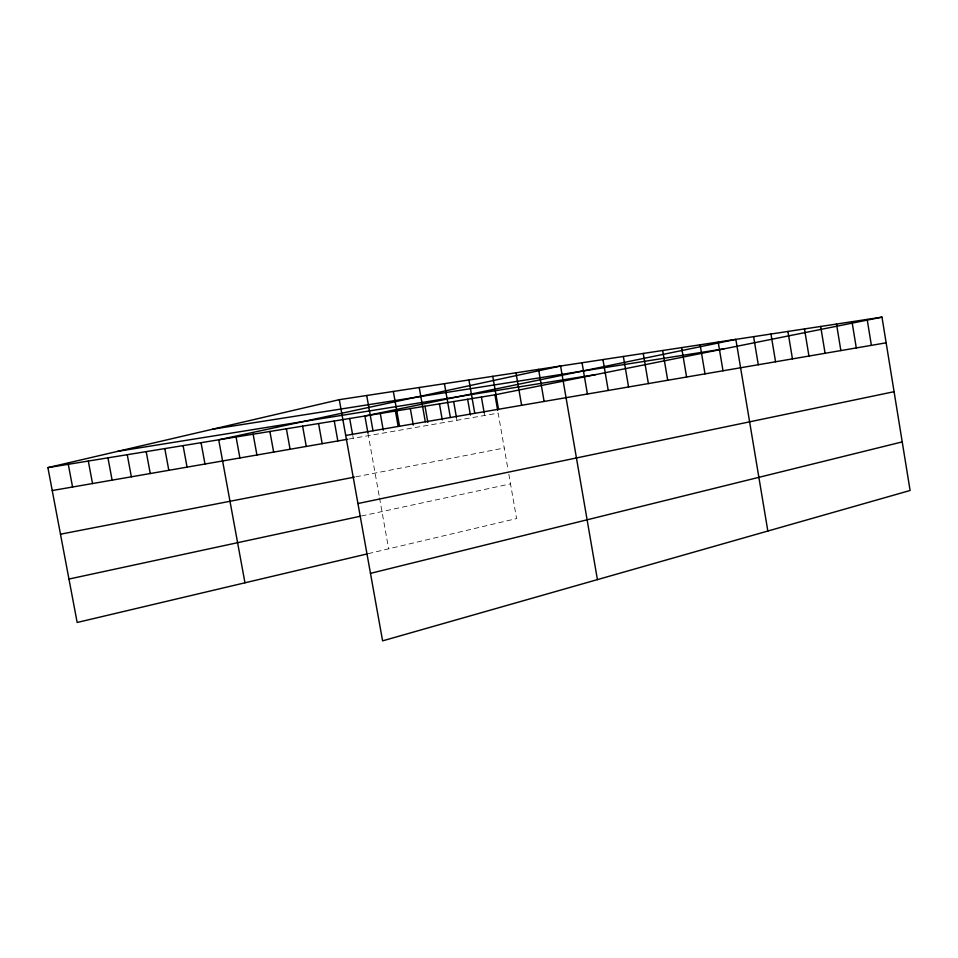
<?xml version="1.0" encoding="UTF-8"?>
<svg xmlns="http://www.w3.org/2000/svg" width="958" height="958" viewBox="0 0 958 958"><rect width="100%" height="100%" fill="white"/><g stroke="black" fill="none" stroke-linecap="round" stroke-linejoin="round"><path stroke-width="0.72" stroke-dasharray="4.79 3.59" d="M368.183 553.664L516.578 518.577L508.351 471.456M361.417 516.003L510.518 483.862M355.837 476.833L504.255 448.009M349.047 439.015L498.16 413.126L508.111 470.079M367.896 432.848L379.272 496.46M379.524 497.837L388.637 548.826M352.736 435.459L353.251 438.285M456.439 417.401L456.942 420.287M484.137 412.635L484.64 415.473"/><path stroke-width="1.44" d="M370.483 573.363L902.22 441.901M366.806 553.999L77.167 622.472L47.9 467.624L339.288 399.666L881.983 317.146L910.1 490.484L382.601 640.854L339.288 399.666M68.964 579.051L360.04 516.302M357.933 503.537L894.077 391.702M47.9 467.624L494.963 394.828L881.983 317.146M60.486 534.205L354.436 477.108M52.235 490.544L347.646 439.255M345.718 435.459L886.138 342.82M117.882 451.302L595.708 374.602M212.748 429.172L724.068 348.844M88.304 461.038L92.531 483.55M68.281 464.295L72.569 487.011M146.191 451.613L150.262 473.527M127.246 454.703L131.366 476.809M107.943 457.84L112.122 480.15M201.048 442.68L204.988 464.031M183.086 445.602L187.061 467.133M164.8 448.584L168.824 470.306M253.128 434.202L256.924 455.014M236.063 436.98L239.907 457.96M244.961 582.799L218.711 439.806L560.586 366.016L597.421 579.614M302.608 426.142L306.273 446.44M286.382 428.789L290.094 449.254M269.893 431.471L273.653 452.104M367.896 432.848L364.89 416L735.852 339.36L767.837 531.043M349.694 418.478L352.484 434.046M334.258 420.993L337.839 440.955M318.559 423.544L322.187 443.674M410.335 408.599L413.257 425.041M393.343 391.451L399.534 426.226M395.438 411.03L398.133 426.226M380.29 413.497L383.26 430.202M366.71 395.498L373.009 430.777M468.917 379.955L474.773 413.329M467.636 399.27L470.402 415.006M453.649 401.546L456.439 417.401M444.428 383.679L450.38 417.508M439.447 403.869L442.261 419.844M425.005 406.216L427.855 422.322M419.245 387.511L425.316 421.807M515.967 372.806L521.619 405.306M492.759 376.326L498.507 409.27M494.963 394.828L497.669 410.311M481.407 397.031L484.137 412.635M538.564 369.369L544.12 401.45M623.359 356.472L628.556 386.972M602.953 359.573L608.246 390.457M582.045 362.759L587.41 394.025M681.617 347.61L686.587 377.021M662.673 350.496L667.714 380.254M643.261 353.442L648.374 383.571M718.189 342.054L723.003 370.782M700.118 344.796L705.004 373.871M787.919 331.444L792.446 358.879M770.962 334.019L775.561 361.777M753.611 336.665L758.281 364.735M836.514 324.055L840.861 350.58M820.683 326.462L825.077 353.286M804.481 328.929L808.947 356.053M867.158 319.397L871.373 345.347M851.997 321.696L856.284 347.934"/></g></svg>
